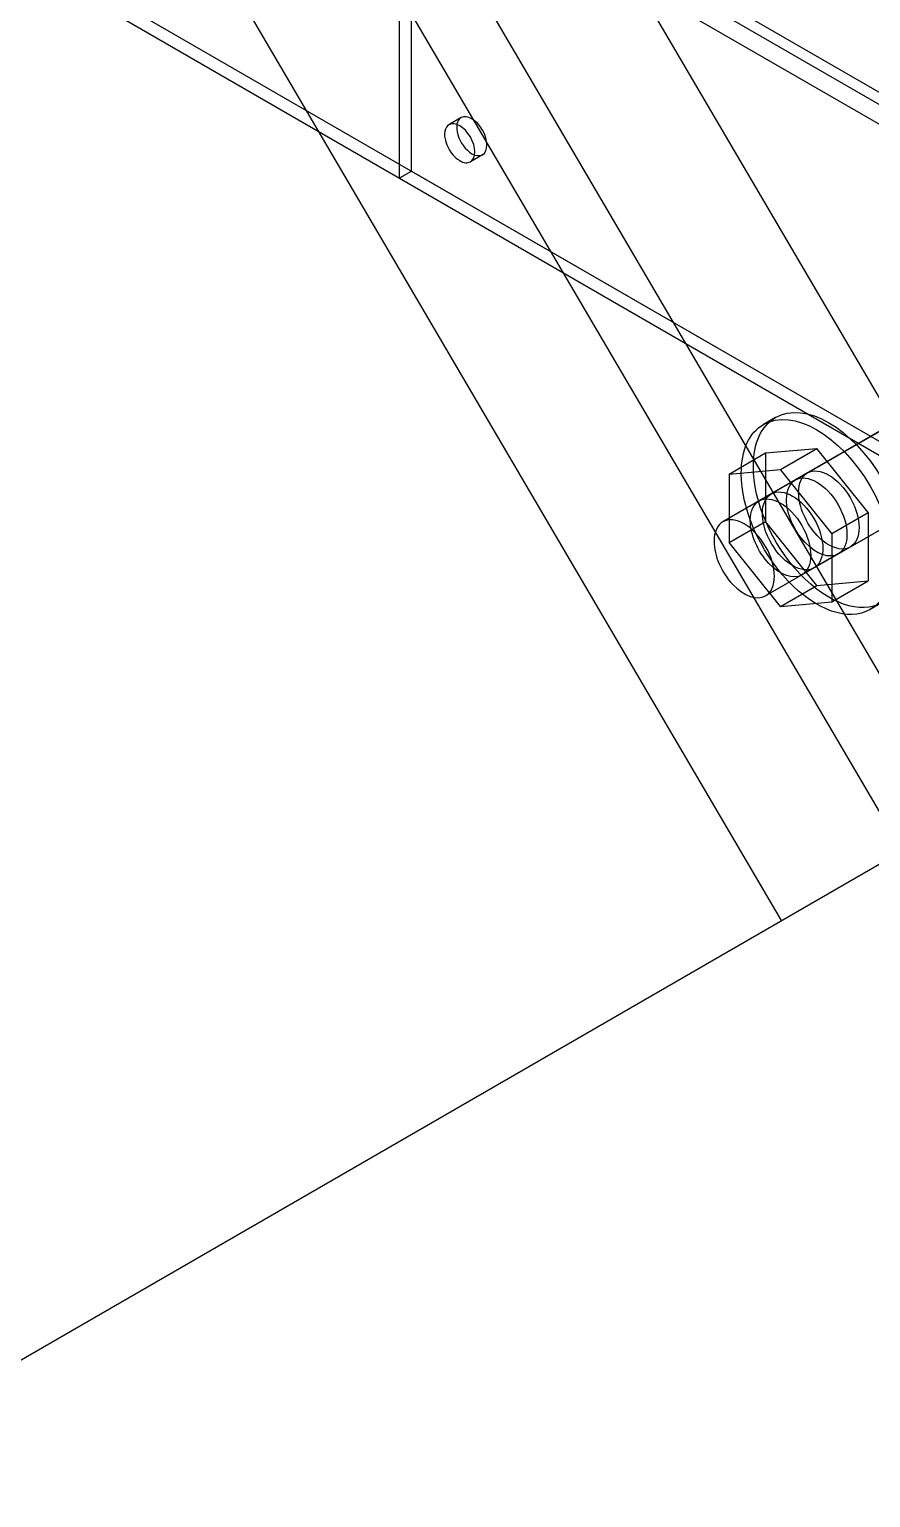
# Model space of a CAD drawing. Extents: x 0 to 316, y 0 to 723.
# Drawn here: x 88.71 to 108.41, y 337.93 to 372.28 of the extents above; entities that cross this region are included whole.
import ezdxf

# ---------------------------------------------------------------- set-up
doc = ezdxf.new("R2010")
doc.units = 0
doc.layers.get('0').update_dxf_attribs({"linetype": 'CONTINUOUS'})

msp = doc.modelspace()

# ---------------------------------------------------------------- linework, layer by layer
at = {"color": 253}
for p, q in [((92.2831, 380.238), (124.244, 361.784)), ((99.0713, 379.917), (297.841, 41.1028)), ((96.2424, 378.284), (295.013, 39.4698)), ((94.8284, 377.469), (293.599, 38.6539)), ((118.746, 364.67), (97.5335, 376.918)), ((118.546, 364.324), (97.3321, 376.573)), ((97.6574, 368.967), (97.6574, 376.643)), ((97.3737, 376.481), (97.3737, 368.804)), ((92.0006, 375.835), (106.316, 351.433)), ((90.5852, 373.052), (111.799, 360.803)), ((90.5852, 372.724), (111.799, 360.475)), ((98.8219, 370.219), (98.5379, 370.053)), ((99.3207, 369.351), (99.0381, 369.189)), ((97.3737, 368.804), (97.6574, 368.967)), ((97.3737, 368.804), (116.891, 357.537)), ((97.6574, 368.967), (118.87, 356.722)), ((106.18, 363.202), (105.898, 363.04)), ((108.628, 362.885), (104.951, 360.761)), ((106.083, 361.414), (108.911, 363.047)), ((105.946, 362.373), (107.148, 362.479)), ((106.299, 361.989), (107.148, 362.479)), ((108.35, 360.983), (107.148, 362.479)), ((105.097, 361.879), (105.946, 362.373)), ((105.946, 362.373), (105.946, 360.768)), ((32.3205, 308.711), (124.244, 361.784)), ((105.097, 361.879), (106.299, 361.989)), ((105.097, 361.879), (105.097, 360.278)), ((107.501, 360.493), (106.299, 361.989)), ((106.93, 361.908), (106.648, 361.742)), ((106.648, 361.742), (105.799, 361.252)), ((109.627, 361.153), (105.95, 359.029)), ((107.082, 359.682), (109.911, 361.315)), ((105.097, 360.278), (105.946, 360.768)), ((107.148, 359.272), (105.946, 360.768)), ((107.501, 360.493), (108.35, 360.983)), ((108.35, 360.983), (108.35, 359.382)), ((107.501, 360.493), (107.501, 358.891)), ((106.299, 358.782), (105.097, 360.278)), ((107.931, 360.172), (107.648, 360.01)), ((107.648, 360.01), (106.799, 359.519)), ((107.148, 359.272), (108.35, 359.382)), ((107.501, 358.891), (108.35, 359.382)), ((106.299, 358.782), (107.148, 359.272)), ((106.299, 358.782), (107.501, 358.891)), ((108.68, 358.874), (108.398, 358.712))]:
    msp.add_line(p, q, dxfattribs=at)
for points in [[(98.5379, 370.053), (98.4373, 369.997), (98.407, 369.838), (98.462, 369.655)], [(99.0381, 369.768), (98.9005, 370.004), (98.6772, 370.134), (98.5379, 370.053)], [(98.8219, 370.219), (98.7199, 370.159), (98.6896, 370), (98.7446, 369.817)], [(99.3207, 369.93), (99.1828, 370.17), (98.9598, 370.297), (98.8219, 370.219)], [(98.7446, 369.817), (98.8, 369.634), (98.9281, 369.461), (99.0713, 369.376)], [(99.0381, 369.189), (99.1761, 369.27), (99.1761, 369.528), (99.0381, 369.768)], [(99.3207, 369.351), (99.46, 369.432), (99.46, 369.69), (99.3207, 369.93)], [(98.462, 369.655), (98.516, 369.471), (98.6455, 369.295), (98.7887, 369.214)], [(99.0713, 369.376), (99.1651, 369.323), (99.2547, 369.316), (99.3207, 369.351)], [(98.7887, 369.214), (98.8826, 369.157), (98.9722, 369.15), (99.0381, 369.189)], [(106.18, 363.202), (106.871, 363.605), (107.99, 362.959), (108.68, 361.759)], [(105.663, 362.059), (105.663, 362.603), (105.849, 363.012), (106.18, 363.202)], [(105.898, 363.04), (106.589, 363.439), (107.708, 362.793), (108.398, 361.597)], [(105.38, 361.897), (105.38, 362.437), (105.566, 362.85), (105.898, 363.04)], [(106.472, 359.382), (105.811, 360.08), (105.38, 361.072), (105.38, 361.897)], [(106.754, 359.544), (106.094, 360.243), (105.663, 361.234), (105.663, 362.059)], [(106.648, 361.742), (106.923, 361.901), (107.371, 361.643), (107.648, 361.163)], [(106.648, 361.742), (106.923, 361.901), (107.371, 361.643), (107.648, 361.163)], [(106.723, 361.446), (106.723, 361.664), (106.798, 361.83), (106.93, 361.908)], [(106.93, 361.908), (107.207, 362.063), (107.655, 361.805), (107.931, 361.329)], [(105.875, 360.959), (105.875, 361.174), (105.949, 361.34), (106.083, 361.414)], [(106.083, 361.414), (106.358, 361.576), (106.806, 361.315), (107.082, 360.839)], [(106.441, 361.283), (106.441, 361.502), (106.516, 361.668), (106.648, 361.742)], [(106.441, 361.283), (106.441, 361.502), (106.516, 361.668), (106.648, 361.742)], [(107.16, 360.44), (106.896, 360.722), (106.723, 361.117), (106.723, 361.446)], [(108.398, 361.597), (109.088, 360.401), (109.088, 359.11), (108.398, 358.712)], [(105.592, 360.793), (105.592, 361.012), (105.666, 361.174), (105.799, 361.252)], [(105.799, 361.252), (106.076, 361.41), (106.524, 361.153), (106.799, 360.676)], [(106.878, 360.278), (106.613, 360.557), (106.441, 360.955), (106.441, 361.283)], [(106.878, 360.278), (106.613, 360.557), (106.441, 360.955), (106.441, 361.283)], [(107.648, 361.163), (107.924, 360.687), (107.924, 360.168), (107.648, 360.01)], [(107.648, 361.163), (107.924, 360.687), (107.924, 360.168), (107.648, 360.01)], [(107.931, 361.329), (108.206, 360.849), (108.206, 360.331), (107.931, 360.172)], [(104.951, 360.761), (104.818, 360.687), (104.743, 360.521), (104.743, 360.306)], [(105.95, 360.186), (105.675, 360.662), (105.227, 360.923), (104.951, 360.761)], [(106.029, 359.787), (105.765, 360.066), (105.592, 360.465), (105.592, 360.793)], [(106.311, 359.953), (106.047, 360.232), (105.875, 360.627), (105.875, 360.959)], [(107.082, 360.839), (107.359, 360.359), (107.359, 359.844), (107.082, 359.682)], [(106.799, 360.676), (107.075, 360.197), (107.075, 359.678), (106.799, 359.519)], [(107.931, 360.172), (107.728, 360.056), (107.425, 360.161), (107.16, 360.44)], [(104.743, 360.306), (104.743, 359.974), (104.915, 359.576), (105.18, 359.297)], [(105.95, 359.029), (106.227, 359.191), (106.227, 359.706), (105.95, 360.186)], [(107.648, 360.01), (107.446, 359.893), (107.141, 359.999), (106.878, 360.278)], [(107.648, 360.01), (107.446, 359.893), (107.141, 359.999), (106.878, 360.278)], [(106.799, 359.519), (106.597, 359.403), (106.294, 359.509), (106.029, 359.787)], [(107.082, 359.682), (106.879, 359.569), (106.576, 359.671), (106.311, 359.953)], [(108.398, 358.712), (107.892, 358.419), (107.132, 358.683), (106.472, 359.382)], [(108.68, 358.874), (108.175, 358.581), (107.415, 358.846), (106.754, 359.544)], [(105.18, 359.297), (105.445, 359.018), (105.748, 358.913), (105.95, 359.029)]]:
    msp.add_open_spline(points, degree=3, dxfattribs=at)

doc.saveas('drawing.dxf')
